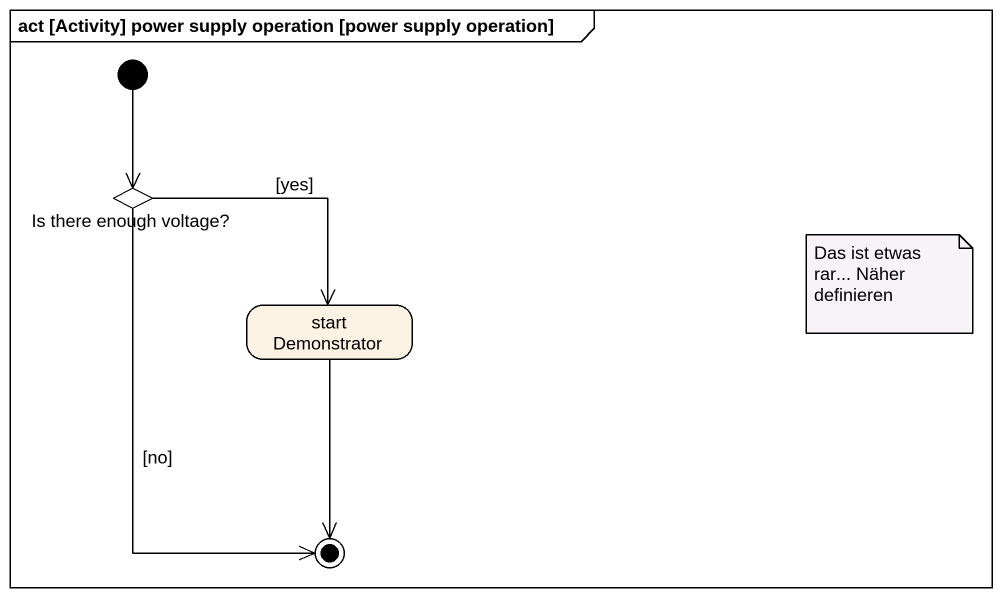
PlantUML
@startuml
mainframe act [Activity] power supply operation [power supply operation]
hide empty description
state "Is there enough voltage?" as Is_there_enough_voltage <<choice>>
state "start Demonstrator" as start_Demonstrator
[*] --> Is_there_enough_voltage
Is_there_enough_voltage --> start_Demonstrator : [yes]
Is_there_enough_voltage --> [*] : [no]
start_Demonstrator --> [*]
note as N1
  Das ist etwas rar... Näher definieren
end note
@enduml
